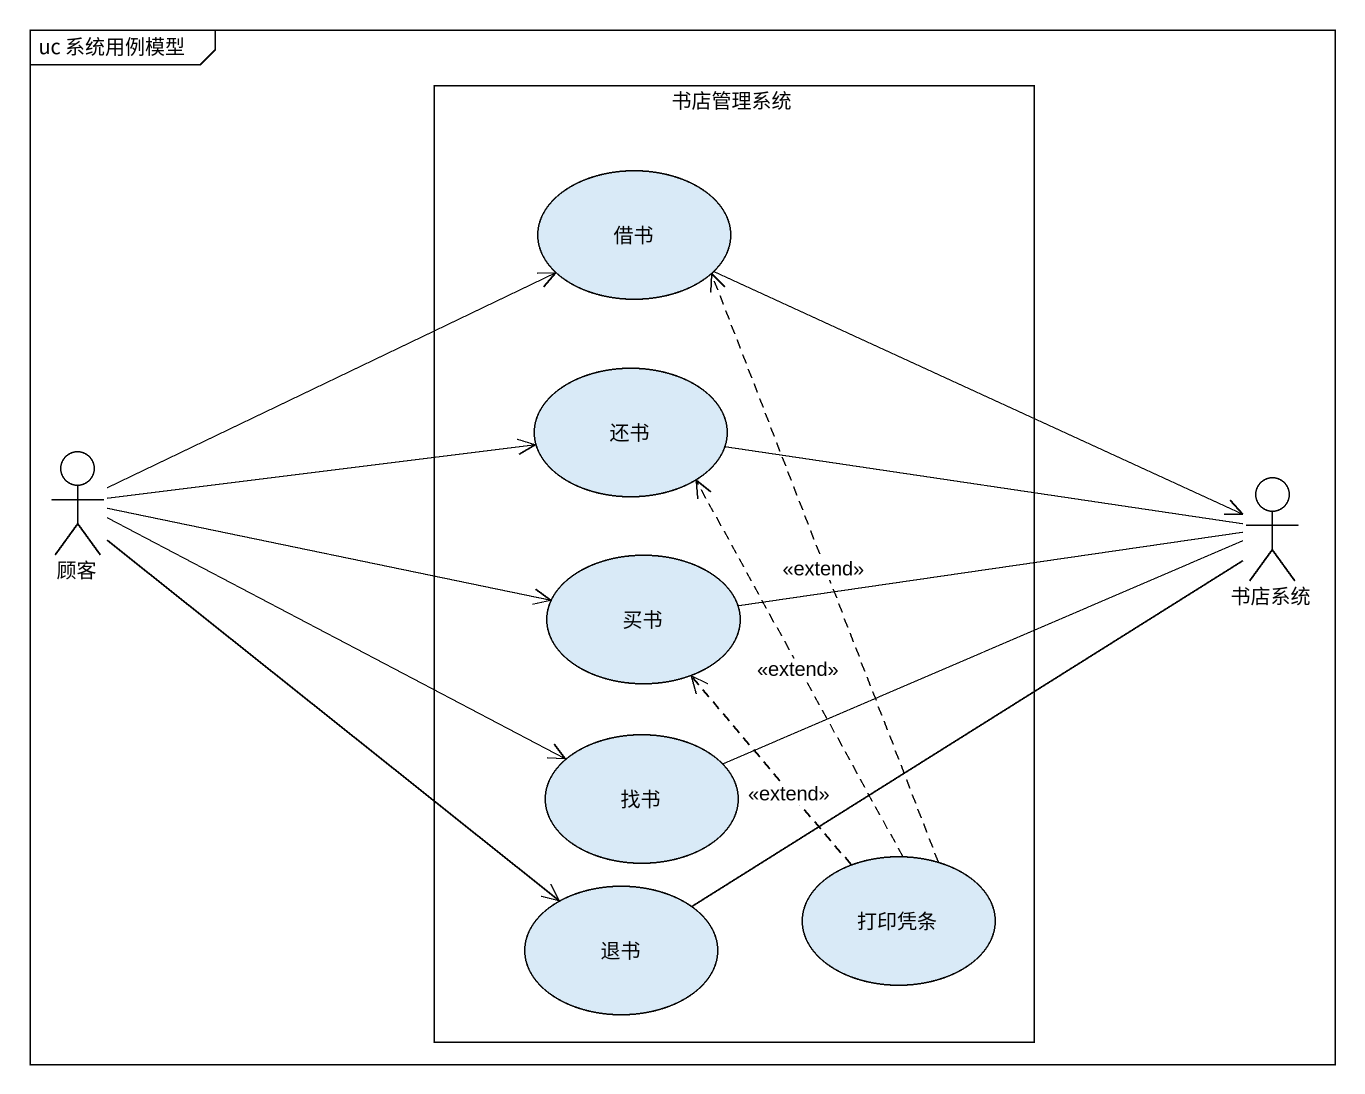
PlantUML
@startuml
mainframe uc 系统用例模型
rectangle 书店管理系统 {
  usecase 借书
  usecase 还书
  usecase 买书
  usecase 找书
  usecase 退书
  usecase 打印凭条
}
actor 顾客
actor 书店系统
借书 -right-> 书店系统
还书 -right- 书店系统
顾客 -right-> 借书
顾客 -right-> 还书
顾客 -right-> 买书
顾客 -right-> 找书
顾客 --> 退书
买书 -right- 书店系统
找书 -right- 书店系统
退书 -right- 书店系统
打印凭条 .up.> 借书 : <<extend>>
打印凭条 .up.> 还书 : <<extend>>
打印凭条 .up.> 买书 : <<extend>>
@enduml
